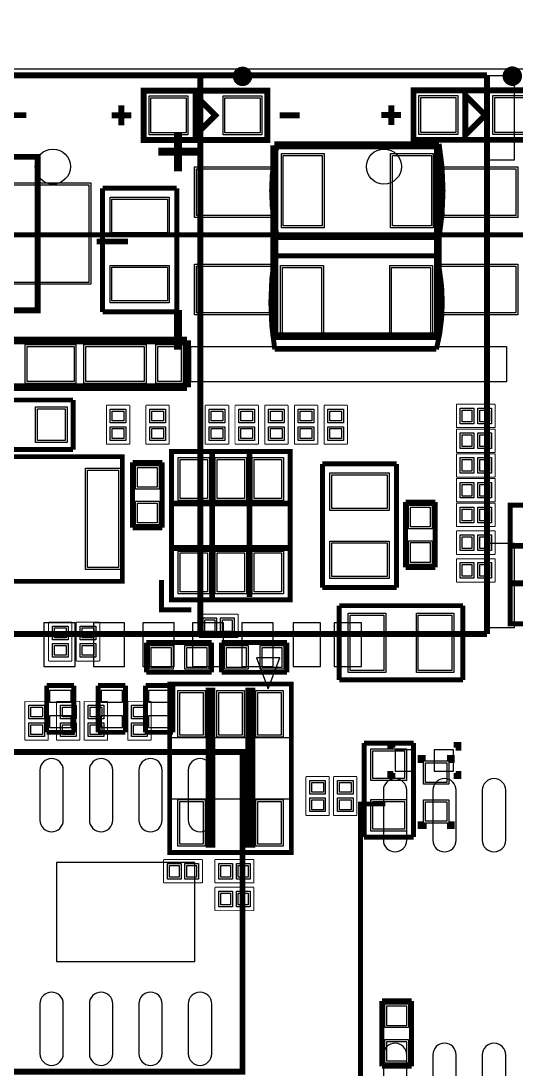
# Model space of a CAD drawing. Extents: x -0.1 to 73.4, y -0.1 to 43.3.
# Drawn here: x 34.85 to 47.57, y 16.36 to 43.26 of the extents above; entities that cross this region are included whole.
import ezdxf

# ---------------------------------------------------------------- set-up
doc = ezdxf.new("R2010")
doc.units = 0
for name, color, linetype in [('BG_DIMENSION', 85, 'CONTINUOUS'), ('BG_OUTLINE', 254, 'CONTINUOUS'), ('BG_SOLDERMASK_TOP', 4, 'CONTINUOUS'), ('PG_SILKSCREEN_BOTTOM', 251, 'CONTINUOUS'), ('PG_SILKSCREEN_TOP', 254, 'CONTINUOUS'), ('PIN_BOTTOM', 12, 'CONTINUOUS'), ('PIN_SOLDERMASK_TOP', 4, 'CONTINUOUS'), ('PIN_TOP', 96, 'CONTINUOUS')]:
    doc.layers.add(name, color=color, linetype=linetype)

msp = doc.modelspace()

# ---------------------------------------------------------------- linework, layer by layer
at = {"layer": 'BG_DIMENSION', "const_width": 0.003226}
msp.add_lwpolyline([(34.544, 41.5798), (34.544, 43.2562), (46.8122, 43.2562), (46.8122, 41.7322)], dxfattribs=at)
at = {"layer": 'BG_OUTLINE'}
msp.add_lwpolyline([(-0.037313, 42.021709), (-0.037313, -0.003607), (73.366198, -0.003607), (73.366198, 42.021709)], close=True, dxfattribs=at)
msp.add_lwpolyline([(-0.037313, 42.021709), (-0.037313, -0.003607), (73.366198, -0.003607), (73.366198, 42.021709)], close=True, dxfattribs=at)
msp.add_lwpolyline([(-0.037313, 42.021709), (-0.037313, -0.003607), (73.366198, -0.003607), (73.366198, 42.021709)], close=True, dxfattribs=at)
msp.add_lwpolyline([(-0.037313, 42.021709), (-0.037313, -0.003607), (73.366198, -0.003607), (73.366198, 42.021709)], close=True, dxfattribs=at)
msp.add_lwpolyline([(-0.037313, 42.021709), (-0.037313, -0.003607), (73.366198, -0.003607), (73.366198, 42.021709)], close=True, dxfattribs=at)
msp.add_lwpolyline([(-0.037313, 42.021709), (-0.037313, -0.003607), (73.366198, -0.003607), (73.366198, 42.021709)], close=True, dxfattribs=at)
msp.add_lwpolyline([(-0.037313, 42.021709), (-0.037313, -0.003607), (73.366198, -0.003607), (73.366198, 42.021709)], close=True, dxfattribs=at)
msp.add_lwpolyline([(-0.037313, 42.021709), (-0.037313, -0.003607), (73.366198, -0.003607), (73.366198, 42.021709)], close=True, dxfattribs=at)
msp.add_lwpolyline([(-0.037313, 42.021709), (-0.037313, -0.003607), (73.366198, -0.003607), (73.366198, 42.021709)], close=True, dxfattribs=at)
msp.add_lwpolyline([(-0.037313, 42.021709), (-0.037313, -0.003607), (73.366198, -0.003607), (73.366198, 42.021709)], close=True, dxfattribs=at)
msp.add_lwpolyline([(-0.037313, 42.021709), (-0.037313, -0.003607), (73.366198, -0.003607), (73.366198, 42.021709)], close=True, dxfattribs=at)
at = {"layer": 'BG_SOLDERMASK_TOP'}
msp.add_lwpolyline([(47.3202, 33.993912), (39.2176, 33.993912), (39.2176, 34.903004), (47.3202, 34.903004)], close=True, dxfattribs=at)
at = {"layer": 'PG_SILKSCREEN_BOTTOM'}
for points, const_width in [([(45.131507, 41.865296), (34.529497, 41.865296)], 0.1524), ([(39.459408, 41.865296), (39.459408, 27.527504)], 0.1524), ([(46.817509, 41.865296), (43.801513, 41.865296)], 0.1524), ([(46.817509, 27.527504), (46.817509, 41.865296)], 0.1524), ([(65.653209, 37.770994), (7.565212, 37.770994)], 0.127), ([(34.529497, 27.527504), (46.081696, 27.527504)], 0.1524), ([(44.301689, 27.527504), (46.817509, 27.527504)], 0.1524), ([(35.514813, 25.003303), (35.514813, 26.203097)], 0.127), ([(35.514813, 26.203097), (36.214812, 26.203097)], 0.127), ([(36.214812, 26.203097), (36.214812, 25.003303)], 0.127), ([(36.835613, 25.003303), (36.835613, 26.203097)], 0.127), ([(36.835613, 26.203097), (37.535612, 26.203097)], 0.127), ([(37.535612, 26.203097), (37.535612, 25.003303)], 0.127), ([(38.054813, 25.003303), (38.054813, 26.203097)], 0.127), ([(38.054813, 26.203097), (38.754812, 26.203097)], 0.127), ([(38.754812, 26.203097), (38.754812, 25.003303)], 0.127), ([(36.214812, 25.003303), (35.514813, 25.003303)], 0.127), ([(37.535612, 25.003303), (36.835613, 25.003303)], 0.127), ([(38.754812, 25.003303), (38.054813, 25.003303)], 0.127), ([(44.461989, 24.682399), (44.336995, 24.682399), (44.336995, 24.557406)], 0.150012), ([(46.087005, 24.532412), (46.087005, 24.682399), (45.962011, 24.682399)], 0.150012), ([(40.541194, 23.096195), (40.541194, 24.496192), (34.541206, 24.496192), (34.541206, 16.296208), (40.541194, 16.296208), (40.541194, 23.096195)], 0.150012), ([(44.461989, 23.882401), (44.336995, 23.882401), (44.336995, 24.00742)], 0.150012), ([(45.962011, 23.882401), (46.087005, 23.882401), (46.087005, 24.00742)], 0.150012), ([(44.205093, 23.163403), (43.570093, 23.163403), (43.570093, 15.797403), (43.951093, 15.797403)], 0.127)]:
    msp.add_lwpolyline(points, dxfattribs=dict(at, const_width=const_width))
at = {"layer": 'PG_SILKSCREEN_TOP'}
for points, const_width in [([(40.667711, 41.836035, -0.999991), (40.417725, 41.83601, -1.000009), (40.667711, 41.836035)], 0.249911), ([(47.594114, 41.841699, -0.999973), (47.344127, 41.841699, -1.000027), (47.594114, 41.841699)], 0.249911), ([(45.590409, 40.103095), (41.440405, 40.103095, 0.125859), (41.440405, 37.7031)], 0.127), ([(41.440405, 37.7031), (45.590409, 37.7031, 0.083912), (45.590409, 40.103095)], 0.127), ([(45.52061, 37.232107), (41.370606, 37.232107, 0.083912), (41.370606, 34.832112)], 0.127), ([(41.370606, 34.832112), (45.52061, 34.832112, 0.125859), (45.52061, 37.232107)], 0.127)]:
    msp.add_lwpolyline(points, format="xyb", dxfattribs=dict(at, const_width=const_width))
for points, const_width in [([(39.783207, 41.471012), (38.005207, 41.471012), (38.005207, 40.201012), (41.180207, 40.201012), (41.180207, 41.471012), (39.783207, 41.471012)], 0.1524), ([(39.338707, 40.328012), (39.846707, 40.836012), (39.338707, 41.344012), (39.338707, 40.328012)], 0.1524), ([(46.709609, 41.476701), (44.931609, 41.476701), (44.931609, 40.206701), (48.106609, 40.206701), (48.106609, 41.476701), (46.709609, 41.476701)], 0.1524), ([(46.265109, 40.333701), (46.773109, 40.841701), (46.265109, 41.349701), (46.265109, 40.333701)], 0.1524), ([(37.433707, 40.582012), (37.433707, 41.090012)], 0.1524), ([(44.360109, 40.587701), (44.360109, 41.095701)], 0.1524), ([(34.481287, 40.839593), (34.989287, 40.839593)], 0.1524), ([(37.687707, 40.836012), (37.179707, 40.836012)], 0.1524), ([(41.497707, 40.836012), (42.005707, 40.836012)], 0.1524), ([(44.614109, 40.841701), (44.106109, 40.841701)], 0.1524), ([(38.8874, 39.3954), (38.8874, 40.4114)], 0.199898), ([(41.359303, 40.067484), (45.559497, 40.067484)], 0.199898), ([(41.359303, 35.167291), (41.359303, 40.067484)], 0.199898), ([(45.559497, 40.067484), (45.559497, 35.167291)], 0.199898), ([(35.284994, 39.769999), (30.715001, 39.769999), (30.715001, 35.830002), (35.284994, 35.830002), (35.284994, 39.769999)], 0.150089), ([(38.3794, 39.9034), (39.3954, 39.9034)], 0.199898), ([(36.949888, 38.966597), (36.949888, 35.791597)], 0.127), ([(38.854888, 38.966597), (36.949888, 38.966597)], 0.127), ([(38.854888, 35.791597), (38.854888, 38.966597)], 0.127), ([(36.800104, 37.600103), (37.599899, 37.600103)], 0.150089), ([(36.949888, 35.791597), (38.854888, 35.791597)], 0.127), ([(38.8874, 34.8234), (38.8874, 35.8394)], 0.199898), ([(45.559497, 35.167291), (41.359303, 35.167291)], 0.199898), ([(32.116293, 35.057994), (39.116508, 35.057994)], 0.199898), ([(39.116508, 35.057994), (39.116508, 33.8582)], 0.199898), ([(39.116508, 33.8582), (32.116293, 33.8582)], 0.199898), ([(33.778901, 33.530489), (36.191901, 33.530489)], 0.127), ([(36.191901, 33.530489), (36.191901, 32.260489)], 0.127), ([(37.047602, 32.39549), (37.047602, 33.395488)], 0.0254), ([(37.047602, 33.395488), (37.647601, 33.395488)], 0.0254), ([(37.647601, 33.395488), (37.647601, 32.39549)], 0.0254), ([(38.063602, 32.39549), (38.063602, 33.395488)], 0.0254), ([(38.063602, 33.395488), (38.663601, 33.395488)], 0.0254), ([(38.663601, 33.395488), (38.663601, 32.39549)], 0.0254), ([(39.587602, 32.39549), (39.587602, 33.395488)], 0.0254), ([(39.587602, 33.395488), (40.187601, 33.395488)], 0.0254), ([(40.187601, 33.395488), (40.187601, 32.39549)], 0.0254), ([(40.349602, 32.39549), (40.349602, 33.395488)], 0.0254), ([(40.349602, 33.395488), (40.949601, 33.395488)], 0.0254), ([(40.949601, 33.395488), (40.949601, 32.39549)], 0.0254), ([(41.111602, 32.39549), (41.111602, 33.395488)], 0.0254), ([(41.111602, 33.395488), (41.711601, 33.395488)], 0.0254), ([(41.711601, 33.395488), (41.711601, 32.39549)], 0.0254), ([(41.873602, 32.39549), (41.873602, 33.395488)], 0.0254), ([(41.873602, 33.395488), (42.473601, 33.395488)], 0.0254), ([(42.473601, 33.395488), (42.473601, 32.39549)], 0.0254), ([(42.635602, 32.39549), (42.635602, 33.395488)], 0.0254), ([(42.635602, 33.395488), (43.235601, 33.395488)], 0.0254), ([(43.235601, 33.395488), (43.235601, 32.39549)], 0.0254), ([(46.032801, 32.821601), (46.032801, 33.421599)], 0.0254), ([(46.032801, 33.421599), (47.032799, 33.421599)], 0.0254), ([(47.032799, 33.421599), (47.032799, 32.821601)], 0.0254), ([(47.032799, 32.821601), (46.032801, 32.821601)], 0.0254), ([(46.032801, 32.186601), (46.032801, 32.786599)], 0.0254), ([(46.032801, 32.786599), (47.032799, 32.786599)], 0.0254), ([(47.032799, 32.786599), (47.032799, 32.186601)], 0.0254), ([(36.191901, 32.260489), (33.778901, 32.260489)], 0.127), ([(37.647601, 32.39549), (37.047602, 32.39549)], 0.0254), ([(38.663601, 32.39549), (38.063602, 32.39549)], 0.0254), ([(40.187601, 32.39549), (39.587602, 32.39549)], 0.0254), ([(40.949601, 32.39549), (40.349602, 32.39549)], 0.0254), ([(41.711601, 32.39549), (41.111602, 32.39549)], 0.0254), ([(42.473601, 32.39549), (41.873602, 32.39549)], 0.0254), ([(43.235601, 32.39549), (42.635602, 32.39549)], 0.0254), ([(37.459996, 28.880003), (33.660004, 28.880003), (33.660004, 32.080022), (37.459996, 32.080022), (37.459996, 28.880003)], 0.11999), ([(38.719201, 31.193689), (38.719201, 28.399689), (41.767201, 28.399689), (41.767201, 32.209689), (38.719201, 32.209689), (38.719201, 31.193689)], 0.127), ([(39.763192, 28.444698), (39.763192, 32.194703)], 0.150012), ([(40.72321, 28.474695), (40.72321, 32.194703)], 0.150012), ([(47.032799, 32.186601), (46.032801, 32.186601)], 0.0254), ([(46.032801, 32.151599), (47.032799, 32.151599)], 0.0254), ([(46.032801, 31.551601), (46.032801, 32.151599)], 0.0254), ([(47.032799, 32.151599), (47.032799, 31.551601)], 0.0254), ([(38.481, 31.9278), (37.719, 31.9278)], 0.127), ([(37.719, 31.9278), (37.719, 30.2514)], 0.127), ([(38.481, 30.2514), (38.481, 31.9278)], 0.127), ([(44.497701, 31.892189), (42.592701, 31.892189)], 0.127), ([(42.592701, 31.892189), (42.592701, 28.717189)], 0.127), ([(44.497701, 28.717189), (44.497701, 31.892189)], 0.127), ([(47.032799, 31.551601), (46.032801, 31.551601)], 0.0254), ([(46.032801, 30.916601), (46.032801, 31.516599)], 0.0254), ([(46.032801, 31.516599), (47.032799, 31.516599)], 0.0254), ([(47.032799, 31.516599), (47.032799, 30.916601)], 0.0254), ([(38.743204, 30.874691), (41.713201, 30.874691)], 0.150012), ([(45.4914, 30.9118), (44.7294, 30.9118)], 0.127), ([(44.7294, 30.9118), (44.7294, 29.2354)], 0.127), ([(45.4914, 29.2354), (45.4914, 30.9118)], 0.127), ([(47.032799, 30.916601), (46.032801, 30.916601)], 0.0254), ([(46.032801, 30.881599), (47.032799, 30.881599)], 0.0254), ([(46.032801, 30.281601), (46.032801, 30.881599)], 0.0254), ([(47.032799, 30.881599), (47.032799, 30.281601)], 0.0254), ([(48.431704, 27.784501), (51.225704, 27.784501), (51.225704, 30.832501), (47.415704, 30.832501), (47.415704, 27.784501), (48.431704, 27.784501)], 0.127), ([(37.719, 30.2514), (38.481, 30.2514)], 0.127), ([(47.032799, 30.281601), (46.032801, 30.281601)], 0.0254), ([(46.032801, 29.570401), (46.032801, 30.170399)], 0.0254), ([(46.032801, 30.170399), (47.032799, 30.170399)], 0.0254), ([(47.032799, 30.170399), (47.032799, 29.570401)], 0.0254), ([(51.150723, 29.78851), (47.430715, 29.78851)], 0.150012), ([(38.773202, 29.734688), (41.713201, 29.734688)], 0.150012), ([(47.032799, 29.570401), (46.032801, 29.570401)], 0.0254), ([(46.032801, 28.859201), (46.032801, 29.459199)], 0.0254), ([(46.032801, 29.459199), (47.032799, 29.459199)], 0.0254), ([(47.032799, 29.459199), (47.032799, 28.859201)], 0.0254), ([(44.7294, 29.2354), (45.4914, 29.2354)], 0.127), ([(38.465201, 28.907689), (38.465201, 28.145689), (39.227201, 28.145689)], 0.127), ([(42.592701, 28.717189), (44.497701, 28.717189)], 0.127), ([(47.032799, 28.859201), (46.032801, 28.859201)], 0.0254), ([(51.180721, 28.828517), (47.430715, 28.828517)], 0.150012), ([(46.200593, 28.253207), (43.025593, 28.253207)], 0.127), ([(43.025593, 28.253207), (43.025593, 26.348207)], 0.127), ([(46.200593, 26.348207), (46.200593, 28.253207)], 0.127), ([(39.428801, 27.436801), (39.428801, 28.036799)], 0.0254), ([(39.428801, 28.036799), (40.428799, 28.036799)], 0.0254), ([(40.428799, 28.036799), (40.428799, 27.436801)], 0.0254), ([(35.564801, 26.830401), (35.564801, 27.830399)], 0.0254), ([(35.564801, 27.830399), (36.164799, 27.830399)], 0.0254), ([(36.164799, 27.830399), (36.164799, 26.830401)], 0.0254), ([(36.276001, 26.830401), (36.276001, 27.830399)], 0.0254), ([(36.276001, 27.830399), (36.875999, 27.830399)], 0.0254), ([(36.875999, 27.830399), (36.875999, 26.830401)], 0.0254), ([(40.428799, 27.436801), (39.428801, 27.436801)], 0.0254), ([(38.0746, 27.305), (38.0746, 26.543)], 0.127), ([(39.751, 27.305), (38.0746, 27.305)], 0.127), ([(39.751, 26.543), (39.751, 27.305)], 0.127), ([(40.005, 27.305), (40.005, 26.543)], 0.127), ([(41.6814, 27.305), (40.005, 27.305)], 0.127), ([(41.6814, 26.543), (41.6814, 27.305)], 0.127), ([(36.164799, 26.830401), (35.564801, 26.830401)], 0.0254), ([(36.875999, 26.830401), (36.276001, 26.830401)], 0.0254), ([(38.0746, 26.543), (39.751, 26.543)], 0.127), ([(40.005, 26.543), (41.6814, 26.543)], 0.127), ([(43.025593, 26.348207), (46.200593, 26.348207)], 0.127), ([(41.793592, 24.709196), (41.793592, 26.239191), (38.673608, 26.239191), (38.673608, 21.919209), (41.793592, 21.919209), (41.793592, 24.709196)], 0.11999), ([(39.723593, 26.149198), (39.723593, 22.039199)], 0.250012), ([(40.743607, 26.149198), (40.743607, 22.039199)], 0.250012), ([(34.955201, 24.798401), (34.955201, 25.798424)], 0.0254), ([(34.955201, 25.798424), (35.555199, 25.798424)], 0.0254), ([(35.555199, 25.798424), (35.555199, 24.798401)], 0.0254), ([(35.768001, 24.798376), (35.768001, 25.798399)], 0.0254), ([(35.768001, 25.798399), (36.367999, 25.798399)], 0.0254), ([(36.367999, 25.798399), (36.367999, 24.798376)], 0.0254), ([(36.479201, 24.798401), (36.479201, 25.798399)], 0.0254), ([(36.479201, 25.798399), (37.079199, 25.798399)], 0.0254), ([(37.079199, 25.798399), (37.079199, 24.798401)], 0.0254), ([(37.596801, 24.798401), (37.596801, 25.798424)], 0.0254), ([(37.596801, 25.798424), (38.196799, 25.798424)], 0.0254), ([(38.196799, 25.798424), (38.196799, 24.798401)], 0.0254), ([(35.555199, 24.798401), (34.955201, 24.798401)], 0.0254), ([(36.367999, 24.798376), (35.768001, 24.798376)], 0.0254), ([(37.079199, 24.798401), (36.479201, 24.798401)], 0.0254), ([(38.196799, 24.798401), (37.596801, 24.798401)], 0.0254), ([(43.6626, 22.3139), (43.6626, 24.7269)], 0.127), ([(43.6626, 24.7269), (44.9326, 24.7269)], 0.127), ([(44.9326, 24.7269), (44.9326, 22.3139)], 0.127), ([(45.116801, 24.219586), (45.116801, 24.344579), (45.241794, 24.344579)], 0.150012), ([(45.916799, 24.219586), (45.916799, 24.344579), (45.79178, 24.344579)], 0.150012), ([(42.168801, 22.868001), (42.168801, 23.867999)], 0.0254), ([(42.168801, 23.867999), (42.768799, 23.867999)], 0.0254), ([(42.768799, 23.867999), (42.768799, 22.868001)], 0.0254), ([(42.880001, 22.868001), (42.880001, 23.867999)], 0.0254), ([(42.880001, 23.867999), (43.479999, 23.867999)], 0.0254), ([(43.479999, 23.867999), (43.479999, 22.868001)], 0.0254), ([(42.768799, 22.868001), (42.168801, 22.868001)], 0.0254), ([(43.479999, 22.868001), (42.880001, 22.868001)], 0.0254), ([(45.266788, 22.594595), (45.116801, 22.594595), (45.116801, 22.719589)], 0.150012), ([(45.916799, 22.719589), (45.916799, 22.594595), (45.79178, 22.594595)], 0.150012), ([(44.9326, 22.3139), (43.6626, 22.3139)], 0.127), ([(38.514401, 21.737599), (39.514399, 21.737599)], 0.0254), ([(38.514401, 21.137601), (38.514401, 21.737599)], 0.0254), ([(39.514399, 21.737599), (39.514399, 21.137601)], 0.0254), ([(39.835201, 21.137601), (39.835201, 21.737599)], 0.0254), ([(39.835201, 21.737599), (40.835199, 21.737599)], 0.0254), ([(40.835199, 21.737599), (40.835199, 21.137601)], 0.0254), ([(39.514399, 21.137601), (38.514401, 21.137601)], 0.0254), ([(40.835199, 21.137601), (39.835201, 21.137601)], 0.0254), ([(39.835201, 20.426401), (39.835201, 21.026399)], 0.0254), ([(39.835201, 21.026399), (40.835199, 21.026399)], 0.0254), ([(40.835199, 21.026399), (40.835199, 20.426401)], 0.0254), ([(40.835199, 20.426401), (39.835201, 20.426401)], 0.0254), ([(44.8818, 18.1102), (44.1198, 18.1102)], 0.127), ([(44.1198, 18.1102), (44.1198, 16.4338)], 0.127), ([(44.8818, 16.4338), (44.8818, 18.1102)], 0.127), ([(44.1198, 16.4338), (44.8818, 16.4338)], 0.127)]:
    msp.add_lwpolyline(points, dxfattribs=dict(at, const_width=const_width))
for points in [[(38.743204, 30.904688), (38.743204, 29.70469), (41.743198, 29.70469), (41.743198, 30.904688)], [(41.504387, 26.91511), (40.904389, 26.91511), (41.204388, 26.11501)], [(41.763594, 24.859209), (38.703606, 24.859209), (38.703606, 23.299191), (41.763594, 23.299191)]]:
    msp.add_lwpolyline(points, close=True, dxfattribs=at)
at = {"layer": 'PIN_BOTTOM'}
for points in [[(47.5234, 39.692097), (47.5234, 41.852088), (46.823401, 41.852088), (46.823401, 39.692097)], [(47.5234, 27.692096), (47.5234, 29.852087), (46.823401, 29.852087), (46.823401, 27.692096)], [(35.445497, 27.811705), (35.445497, 26.691717), (36.245495, 26.691717), (36.245495, 27.811705)], [(36.715497, 27.811705), (36.715497, 26.691717), (37.515495, 26.691717), (37.515495, 27.811705)], [(37.985497, 27.811705), (37.985497, 26.691717), (38.785495, 26.691717), (38.785495, 27.811705)], [(39.255497, 27.811705), (39.255497, 26.691717), (40.055495, 26.691717), (40.055495, 27.811705)], [(40.525497, 27.811705), (40.525497, 26.691717), (41.325495, 26.691717), (41.325495, 27.811705)], [(41.845497, 27.811705), (41.845497, 26.691717), (42.545495, 26.691717), (42.545495, 27.811705)], [(42.895507, 27.811705), (42.895507, 26.691717), (43.595506, 26.691717), (43.595506, 27.811705)], [(35.589845, 25.778295), (36.139755, 25.778295), (36.139755, 26.078294), (35.589845, 26.078294)], [(36.910645, 25.778295), (37.460555, 25.778295), (37.460555, 26.078294), (36.910645, 26.078294)], [(38.129845, 25.778295), (38.679755, 25.778295), (38.679755, 26.078294), (38.129845, 26.078294)], [(35.589845, 25.128106), (36.139755, 25.128106), (36.139755, 25.428105), (35.589845, 25.428105)], [(36.910645, 25.128106), (37.460555, 25.128106), (37.460555, 25.428105), (36.910645, 25.428105)], [(38.129845, 25.128106), (38.679755, 25.128106), (38.679755, 25.428105), (38.129845, 25.428105)], [(44.962001, 24.557406), (44.462001, 24.557406), (44.462001, 24.007394), (44.962001, 24.007394)], [(45.961998, 24.557406), (45.461999, 24.557406), (45.461999, 24.007394), (45.961998, 24.007394)], [(35.766248, 19.1262), (39.316152, 19.1262), (39.316152, 21.6662), (35.766248, 21.6662)]]:
    msp.add_lwpolyline(points, close=True, dxfattribs=at)
for points in [[(35.341357, 24.030711), (35.341357, 22.750501, 1), (35.941254, 22.750501), (35.941254, 24.030711, 1)], [(36.611357, 24.030711), (36.611357, 22.750501, 1), (37.211254, 22.750501), (37.211254, 24.030711, 1)], [(37.881357, 24.030711), (37.881357, 22.750501, 1), (38.481254, 22.750501), (38.481254, 24.030711, 1)], [(39.151357, 24.030711), (39.151357, 22.750501, 1), (39.751254, 22.750501), (39.751254, 24.030711, 1)], [(44.159145, 23.515498), (44.159145, 22.235287, 1), (44.759042, 22.235287), (44.759042, 23.515498, 1)], [(45.429145, 23.515498), (45.429145, 22.235287, 1), (46.029042, 22.235287), (46.029042, 23.515498, 1)], [(46.699145, 23.515498), (46.699145, 22.235287, 1), (47.299042, 22.235287), (47.299042, 23.515498, 1)], [(35.341357, 18.036311), (35.341357, 16.756101, 1), (35.941254, 16.756101), (35.941254, 18.036311, 1)], [(36.611357, 18.036311), (36.611357, 16.756101, 1), (37.211254, 16.756101), (37.211254, 18.036311, 1)], [(37.881357, 18.036311), (37.881357, 16.756101, 1), (38.481254, 16.756101), (38.481254, 18.036311, 1)], [(39.151357, 18.036311), (39.151357, 16.756101, 1), (39.751254, 16.756101), (39.751254, 18.036311, 1)], [(44.159145, 16.725519), (44.159145, 15.445308, 1), (44.759042, 15.445308), (44.759042, 16.725519, 1)], [(45.429145, 16.725519), (45.429145, 15.445308, 1), (46.029042, 15.445308), (46.029042, 16.725519, 1)], [(46.699145, 16.725519), (46.699145, 15.445308, 1), (47.299042, 15.445308), (47.299042, 16.725519, 1)]]:
    msp.add_lwpolyline(points, format="xyb", close=True, dxfattribs=at)
for centre in [(35.673513, 39.522095), (44.173394, 39.522095)]:
    msp.add_circle(centre, 0.449948, dxfattribs=at)
at = {"layer": 'PIN_SOLDERMASK_TOP'}
for points in [[(39.142695, 41.336011), (39.142695, 40.336013), (38.142697, 40.336013), (38.142697, 41.336011)], [(41.042717, 41.336011), (41.042717, 40.336013), (40.042719, 40.336013), (40.042719, 41.336011)], [(46.069098, 41.3417), (46.069098, 40.341702), (45.0691, 40.341702), (45.0691, 41.3417)], [(47.969119, 41.3417), (47.969119, 40.341702), (46.969121, 40.341702), (46.969121, 41.3417)], [(42.64039, 39.853095), (42.64039, 37.953099), (41.540392, 37.953099), (41.540392, 39.853095)], [(45.440384, 39.853095), (45.440384, 37.953099), (44.340386, 37.953099), (44.340386, 39.853095)], [(41.409353, 38.21731), (39.309256, 38.21731), (39.309256, 39.517307), (41.409353, 39.517307)], [(47.609544, 38.21731), (45.509447, 38.21731), (45.509447, 39.517307), (47.609544, 39.517307)], [(36.649952, 39.099947), (36.649952, 36.500054), (34.549855, 36.500054), (34.549855, 39.099947)], [(37.141188, 38.735902), (38.663588, 38.735902), (38.663588, 37.772302), (37.141188, 37.772302)], [(37.141188, 36.985892), (38.663588, 36.985892), (38.663588, 36.022293), (37.141188, 36.022293)], [(41.409353, 35.717493), (39.309256, 35.717493), (39.309256, 37.01749), (41.409353, 37.01749)], [(41.520593, 35.082099), (41.520593, 36.982095), (42.62059, 36.982095), (42.62059, 35.082099)], [(44.320587, 35.082099), (44.320587, 36.982095), (45.420585, 36.982095), (45.420585, 35.082099)], [(47.609544, 35.717493), (45.509447, 35.717493), (45.509447, 37.01749), (47.609544, 37.01749)], [(34.966389, 34.958096), (36.266387, 34.958096), (36.266387, 33.958098), (34.966389, 33.958098)], [(38.066345, 33.958098), (36.46645, 33.958098), (36.46645, 34.958096), (38.066345, 34.958096)], [(39.016394, 34.958096), (39.016394, 33.958098), (38.316395, 33.958098), (38.316395, 34.958096)], [(35.2298, 32.439077), (35.2298, 33.351876), (36.041, 33.351876), (36.041, 32.439077)], [(37.147602, 33.295488), (37.547601, 33.295488), (37.547601, 32.945476), (37.147602, 32.945476)], [(38.163602, 33.295488), (38.563601, 33.295488), (38.563601, 32.945476), (38.163602, 32.945476)], [(40.087601, 32.945476), (39.687602, 32.945476), (39.687602, 33.295488), (40.087601, 33.295488)], [(40.449602, 33.295488), (40.849601, 33.295488), (40.849601, 32.945476), (40.449602, 32.945476)], [(41.211602, 33.295488), (41.611601, 33.295488), (41.611601, 32.945476), (41.211602, 32.945476)], [(42.373601, 32.945476), (41.973602, 32.945476), (41.973602, 33.295488), (42.373601, 33.295488)], [(43.135601, 32.945476), (42.735602, 32.945476), (42.735602, 33.295488), (43.135601, 33.295488)], [(46.482813, 33.3216), (46.482813, 32.9216), (46.132801, 32.9216), (46.132801, 33.3216)], [(46.932799, 33.3216), (46.932799, 32.9216), (46.582787, 32.9216), (46.582787, 33.3216)], [(37.147602, 32.845502), (37.547601, 32.845502), (37.547601, 32.49549), (37.147602, 32.49549)], [(38.163602, 32.845502), (38.563601, 32.845502), (38.563601, 32.49549), (38.163602, 32.49549)], [(40.087601, 32.49549), (39.687602, 32.49549), (39.687602, 32.845502), (40.087601, 32.845502)], [(40.449602, 32.845502), (40.849601, 32.845502), (40.849601, 32.49549), (40.449602, 32.49549)], [(41.211602, 32.845502), (41.611601, 32.845502), (41.611601, 32.49549), (41.211602, 32.49549)], [(42.373601, 32.49549), (41.973602, 32.49549), (41.973602, 32.845502), (42.373601, 32.845502)], [(43.135601, 32.49549), (42.735602, 32.49549), (42.735602, 32.845502), (43.135601, 32.845502)], [(46.482813, 32.6866), (46.482813, 32.2866), (46.132801, 32.2866), (46.132801, 32.6866)], [(46.932799, 32.6866), (46.932799, 32.2866), (46.582787, 32.2866), (46.582787, 32.6866)], [(38.893191, 30.954574), (38.893191, 32.054571), (39.69319, 32.054571), (39.69319, 30.954574)], [(39.843202, 30.954574), (39.843202, 32.054571), (40.6432, 32.054571), (40.6432, 30.954574)], [(40.793213, 30.954574), (40.793213, 32.054571), (41.593211, 32.054571), (41.593211, 30.954574)], [(46.132801, 31.6516), (46.132801, 32.0516), (46.482813, 32.0516), (46.482813, 31.6516)], [(46.582787, 31.6516), (46.582787, 32.0516), (46.932799, 32.0516), (46.932799, 31.6516)], [(37.409996, 31.779997), (37.409996, 29.180003), (36.509998, 29.180003), (36.509998, 31.779997)], [(37.796, 31.8508), (38.404, 31.8508), (38.404, 31.2428), (37.796, 31.2428)], [(44.306401, 30.697894), (42.784001, 30.697894), (42.784001, 31.661494), (44.306401, 31.661494)], [(46.482813, 31.4166), (46.482813, 31.0166), (46.132801, 31.0166), (46.132801, 31.4166)], [(46.932799, 31.4166), (46.932799, 31.0166), (46.582787, 31.0166), (46.582787, 31.4166)], [(37.796, 30.9364), (38.404, 30.9364), (38.404, 30.3284), (37.796, 30.3284)], [(45.4144, 30.2268), (44.8064, 30.2268), (44.8064, 30.8348), (45.4144, 30.8348)], [(46.132801, 30.3816), (46.132801, 30.7816), (46.482813, 30.7816), (46.482813, 30.3816)], [(46.582787, 30.3816), (46.582787, 30.7816), (46.932799, 30.7816), (46.932799, 30.3816)], [(44.306401, 28.947885), (42.784001, 28.947885), (42.784001, 29.911485), (44.306401, 29.911485)], [(45.4144, 29.3124), (44.8064, 29.3124), (44.8064, 29.9204), (45.4144, 29.9204)], [(46.482813, 30.0704), (46.482813, 29.6704), (46.132801, 29.6704), (46.132801, 30.0704)], [(46.932799, 30.0704), (46.932799, 29.6704), (46.582787, 29.6704), (46.582787, 30.0704)], [(38.893191, 28.554782), (38.893191, 29.654779), (39.69319, 29.654779), (39.69319, 28.554782)], [(39.843202, 28.554782), (39.843202, 29.654779), (40.6432, 29.654779), (40.6432, 28.554782)], [(40.793213, 28.554782), (40.793213, 29.654779), (41.593211, 29.654779), (41.593211, 28.554782)], [(46.482813, 29.3592), (46.482813, 28.9592), (46.132801, 28.9592), (46.132801, 29.3592)], [(46.932799, 29.3592), (46.932799, 28.9592), (46.582787, 28.9592), (46.582787, 29.3592)], [(43.256276, 26.539495), (43.256276, 28.061895), (44.219876, 28.061895), (44.219876, 26.539495)], [(45.006285, 26.539495), (45.006285, 28.061895), (45.969885, 28.061895), (45.969885, 26.539495)], [(36.0648, 27.380387), (35.6648, 27.380387), (35.6648, 27.730399), (36.0648, 27.730399)], [(36.776, 27.380387), (36.376, 27.380387), (36.376, 27.730399), (36.776, 27.730399)], [(39.878813, 27.9368), (39.878813, 27.5368), (39.528801, 27.5368), (39.528801, 27.9368)], [(40.328799, 27.9368), (40.328799, 27.5368), (39.978787, 27.5368), (39.978787, 27.9368)], [(36.0648, 26.930401), (35.6648, 26.930401), (35.6648, 27.280413), (36.0648, 27.280413)], [(36.776, 26.930401), (36.376, 26.930401), (36.376, 27.280413), (36.776, 27.280413)], [(38.7596, 27.228), (38.7596, 26.62), (38.1516, 26.62), (38.1516, 27.228)], [(39.674, 27.228), (39.674, 26.62), (39.066, 26.62), (39.066, 27.228)], [(40.69, 27.228), (40.69, 26.62), (40.082, 26.62), (40.082, 27.228)], [(41.6044, 27.228), (41.6044, 26.62), (40.9964, 26.62), (40.9964, 27.228)], [(38.883603, 26.079145), (39.583601, 26.079145), (39.583601, 24.879249), (38.883603, 24.879249)], [(39.883601, 26.079145), (40.583599, 26.079145), (40.583599, 24.879249), (39.883601, 24.879249)], [(40.883599, 26.079145), (41.583597, 26.079145), (41.583597, 24.879249), (40.883599, 24.879249)], [(35.0552, 25.698399), (35.4552, 25.698399), (35.4552, 25.348387), (35.0552, 25.348387)], [(35.868, 25.698399), (36.268, 25.698399), (36.268, 25.348387), (35.868, 25.348387)], [(36.9792, 25.348387), (36.5792, 25.348387), (36.5792, 25.698399), (36.9792, 25.698399)], [(37.6968, 25.698399), (38.0968, 25.698399), (38.0968, 25.348387), (37.6968, 25.348387)], [(35.0552, 25.248413), (35.4552, 25.248413), (35.4552, 24.898401), (35.0552, 24.898401)], [(35.868, 25.248413), (36.268, 25.248413), (36.268, 24.898401), (35.868, 24.898401)], [(36.9792, 24.898401), (36.5792, 24.898401), (36.5792, 25.248413), (36.9792, 25.248413)], [(37.6968, 25.248413), (38.0968, 25.248413), (38.0968, 24.898401), (37.6968, 24.898401)], [(44.754, 23.764811), (43.8412, 23.764811), (43.8412, 24.576011), (44.754, 24.576011)], [(45.191782, 23.6696), (45.191782, 24.269598), (45.841793, 24.269598), (45.841793, 23.6696)], [(42.6688, 23.417987), (42.2688, 23.417987), (42.2688, 23.767999), (42.6688, 23.767999)], [(43.38, 23.417987), (42.98, 23.417987), (42.98, 23.767999), (43.38, 23.767999)], [(38.883603, 23.279151), (39.583601, 23.279151), (39.583601, 22.079255), (38.883603, 22.079255)], [(40.883599, 23.279151), (41.583597, 23.279151), (41.583597, 22.079255), (40.883599, 22.079255)], [(42.6688, 22.968001), (42.2688, 22.968001), (42.2688, 23.318013), (42.6688, 23.318013)], [(43.38, 22.968001), (42.98, 22.968001), (42.98, 23.318013), (43.38, 23.318013)], [(44.754, 22.464789), (43.8412, 22.464789), (43.8412, 23.275989), (44.754, 23.275989)], [(45.191782, 22.669602), (45.191782, 23.2696), (45.841793, 23.2696), (45.841793, 22.669602)], [(38.614401, 21.2376), (38.614401, 21.6376), (38.964413, 21.6376), (38.964413, 21.2376)], [(39.064387, 21.2376), (39.064387, 21.6376), (39.414399, 21.6376), (39.414399, 21.2376)], [(40.285213, 21.6376), (40.285213, 21.2376), (39.935201, 21.2376), (39.935201, 21.6376)], [(40.735199, 21.6376), (40.735199, 21.2376), (40.385187, 21.2376), (40.385187, 21.6376)], [(40.285213, 20.9264), (40.285213, 20.5264), (39.935201, 20.5264), (39.935201, 20.9264)], [(40.735199, 20.9264), (40.735199, 20.5264), (40.385187, 20.5264), (40.385187, 20.9264)], [(44.8048, 17.4252), (44.1968, 17.4252), (44.1968, 18.0332), (44.8048, 18.0332)], [(44.8048, 16.5108), (44.1968, 16.5108), (44.1968, 17.1188), (44.8048, 17.1188)]]:
    msp.add_lwpolyline(points, close=True, dxfattribs=at)
for centre in [(35.673513, 39.522095), (44.173394, 39.522095)]:
    msp.add_circle(centre, 0.449948, dxfattribs=at)
at = {"layer": 'PIN_TOP'}
for points in [[(39.092645, 41.28596), (39.092645, 40.386063), (38.192748, 40.386063), (38.192748, 41.28596)], [(40.992666, 41.28596), (40.992666, 40.386063), (40.09277, 40.386063), (40.09277, 41.28596)], [(46.019047, 41.29165), (46.019047, 40.391753), (45.11915, 40.391753), (45.11915, 41.29165)], [(47.919069, 41.29165), (47.919069, 40.391753), (47.019172, 40.391753), (47.019172, 41.29165)], [(42.59039, 39.803095), (42.59039, 38.003099), (41.590392, 38.003099), (41.590392, 39.803095)], [(45.390384, 39.803095), (45.390384, 38.003099), (44.390386, 38.003099), (44.390386, 39.803095)], [(41.359303, 38.267361), (39.359307, 38.267361), (39.359307, 39.467257), (41.359303, 39.467257)], [(47.559493, 38.267361), (45.559497, 38.267361), (45.559497, 39.467257), (47.559493, 39.467257)], [(36.599901, 39.050049), (36.599901, 36.549952), (34.599905, 36.549952), (34.599905, 39.050049)], [(37.191188, 38.685902), (38.613588, 38.685902), (38.613588, 37.822302), (37.191188, 37.822302)], [(37.191188, 36.935893), (38.613588, 36.935893), (38.613588, 36.072293), (37.191188, 36.072293)], [(41.359303, 35.767543), (39.359307, 35.767543), (39.359307, 36.967439), (41.359303, 36.967439)], [(41.570605, 35.132112), (41.570605, 36.932108), (42.570603, 36.932108), (42.570603, 35.132112)], [(44.3706, 35.132112), (44.3706, 36.932108), (45.370598, 36.932108), (45.370598, 35.132112)], [(47.559493, 35.767543), (45.559497, 35.767543), (45.559497, 36.967439), (47.559493, 36.967439)], [(35.01644, 34.908046), (36.216336, 34.908046), (36.216336, 34.008149), (35.01644, 34.008149)], [(38.016447, 34.008149), (36.516348, 34.008149), (36.516348, 34.908046), (38.016447, 34.908046)], [(38.966343, 34.908046), (38.966343, 34.008149), (38.366446, 34.008149), (38.366446, 34.908046)], [(35.279813, 32.489089), (35.279813, 33.301889), (35.991013, 33.301889), (35.991013, 32.489089)], [(37.197601, 33.245489), (37.497601, 33.245489), (37.497601, 32.995476), (37.197601, 32.995476)], [(38.213602, 33.245489), (38.513601, 33.245489), (38.513601, 32.995476), (38.213602, 32.995476)], [(40.037601, 32.995476), (39.737602, 32.995476), (39.737602, 33.245489), (40.037601, 33.245489)], [(40.499601, 33.245489), (40.799601, 33.245489), (40.799601, 32.995476), (40.499601, 32.995476)], [(41.261601, 33.245489), (41.561601, 33.245489), (41.561601, 32.995476), (41.261601, 32.995476)], [(42.323601, 32.995476), (42.023601, 32.995476), (42.023601, 33.245489), (42.323601, 33.245489)], [(43.085601, 32.995476), (42.785601, 32.995476), (42.785601, 33.245489), (43.085601, 33.245489)], [(46.432813, 33.2716), (46.432813, 32.9716), (46.182801, 32.9716), (46.182801, 33.2716)], [(46.882799, 33.2716), (46.882799, 32.9716), (46.632787, 32.9716), (46.632787, 33.2716)], [(37.197601, 32.795502), (37.497601, 32.795502), (37.497601, 32.54549), (37.197601, 32.54549)], [(38.213602, 32.795502), (38.513601, 32.795502), (38.513601, 32.54549), (38.213602, 32.54549)], [(40.037601, 32.54549), (39.737602, 32.54549), (39.737602, 32.795502), (40.037601, 32.795502)], [(40.499601, 32.795502), (40.799601, 32.795502), (40.799601, 32.54549), (40.499601, 32.54549)], [(41.261601, 32.795502), (41.561601, 32.795502), (41.561601, 32.54549), (41.261601, 32.54549)], [(42.323601, 32.54549), (42.023601, 32.54549), (42.023601, 32.795502), (42.323601, 32.795502)], [(43.085601, 32.54549), (42.785601, 32.54549), (42.785601, 32.795502), (43.085601, 32.795502)], [(46.432813, 32.6366), (46.432813, 32.3366), (46.182801, 32.3366), (46.182801, 32.6366)], [(46.882799, 32.6366), (46.882799, 32.3366), (46.632787, 32.3366), (46.632787, 32.6366)], [(37.846, 31.8008), (38.354, 31.8008), (38.354, 31.2928), (37.846, 31.2928)], [(38.943178, 31.004586), (38.943178, 32.004584), (39.643177, 32.004584), (39.643177, 31.004586)], [(39.893189, 31.004586), (39.893189, 32.004584), (40.593188, 32.004584), (40.593188, 31.004586)], [(40.8432, 31.004586), (40.8432, 32.004584), (41.543199, 32.004584), (41.543199, 31.004586)], [(46.182788, 31.701588), (46.182788, 32.001587), (46.4328, 32.001587), (46.4328, 31.701588)], [(46.632774, 31.701588), (46.632774, 32.001587), (46.882787, 32.001587), (46.882787, 31.701588)], [(37.359996, 31.729997), (37.359996, 29.230002), (36.559998, 29.230002), (36.559998, 31.729997)], [(44.256401, 30.747894), (42.834001, 30.747894), (42.834001, 31.611494), (44.256401, 31.611494)], [(46.432813, 31.3666), (46.432813, 31.0666), (46.182801, 31.0666), (46.182801, 31.3666)], [(46.882799, 31.3666), (46.882799, 31.0666), (46.632787, 31.0666), (46.632787, 31.3666)], [(37.846, 30.8864), (38.354, 30.8864), (38.354, 30.3784), (37.846, 30.3784)], [(45.3644, 30.2768), (44.8564, 30.2768), (44.8564, 30.7848), (45.3644, 30.7848)], [(46.182788, 30.431588), (46.182788, 30.731587), (46.4328, 30.731587), (46.4328, 30.431588)], [(46.632774, 30.431588), (46.632774, 30.731587), (46.882787, 30.731587), (46.882787, 30.431588)], [(44.256401, 28.997885), (42.834001, 28.997885), (42.834001, 29.861485), (44.256401, 29.861485)], [(45.3644, 29.3624), (44.8564, 29.3624), (44.8564, 29.8704), (45.3644, 29.8704)], [(46.432813, 30.0204), (46.432813, 29.7204), (46.182801, 29.7204), (46.182801, 30.0204)], [(46.882799, 30.0204), (46.882799, 29.7204), (46.632787, 29.7204), (46.632787, 30.0204)], [(38.943178, 28.604794), (38.943178, 29.604792), (39.643177, 29.604792), (39.643177, 28.604794)], [(39.893189, 28.604794), (39.893189, 29.604792), (40.593188, 29.604792), (40.593188, 28.604794)], [(40.8432, 28.604794), (40.8432, 29.604792), (41.543199, 29.604792), (41.543199, 28.604794)], [(46.432813, 29.3092), (46.432813, 29.0092), (46.182801, 29.0092), (46.182801, 29.3092)], [(46.882799, 29.3092), (46.882799, 29.0092), (46.632787, 29.0092), (46.632787, 29.3092)], [(43.306289, 26.589507), (43.306289, 28.011907), (44.169889, 28.011907), (44.169889, 26.589507)], [(45.056298, 26.589507), (45.056298, 28.011907), (45.919898, 28.011907), (45.919898, 26.589507)], [(39.828813, 27.8868), (39.828813, 27.5868), (39.578801, 27.5868), (39.578801, 27.8868)], [(40.278799, 27.8868), (40.278799, 27.5868), (40.028787, 27.5868), (40.028787, 27.8868)], [(36.0148, 27.430387), (35.7148, 27.430387), (35.7148, 27.680399), (36.0148, 27.680399)], [(36.726, 27.430387), (36.426, 27.430387), (36.426, 27.680399), (36.726, 27.680399)], [(36.0148, 26.980401), (35.7148, 26.980401), (35.7148, 27.230413), (36.0148, 27.230413)], [(36.726, 26.980401), (36.426, 26.980401), (36.426, 27.230413), (36.726, 27.230413)], [(38.7096, 27.178), (38.7096, 26.67), (38.2016, 26.67), (38.2016, 27.178)], [(39.624, 27.178), (39.624, 26.67), (39.116, 26.67), (39.116, 27.178)], [(40.64, 27.178), (40.64, 26.67), (40.132, 26.67), (40.132, 27.178)], [(41.5544, 27.178), (41.5544, 26.67), (41.0464, 26.67), (41.0464, 27.178)], [(38.933653, 26.029247), (39.533551, 26.029247), (39.533551, 24.929147), (38.933653, 24.929147)], [(39.933651, 26.029247), (40.533549, 26.029247), (40.533549, 24.929147), (39.933651, 24.929147)], [(40.933649, 26.029247), (41.533547, 26.029247), (41.533547, 24.929147), (40.933649, 24.929147)], [(35.1052, 25.648399), (35.4052, 25.648399), (35.4052, 25.398387), (35.1052, 25.398387)], [(35.918, 25.648399), (36.218, 25.648399), (36.218, 25.398387), (35.918, 25.398387)], [(36.9292, 25.398387), (36.6292, 25.398387), (36.6292, 25.648399), (36.9292, 25.648399)], [(37.7468, 25.648399), (38.0468, 25.648399), (38.0468, 25.398387), (37.7468, 25.398387)], [(35.1052, 25.198413), (35.4052, 25.198413), (35.4052, 24.948401), (35.1052, 24.948401)], [(35.918, 25.198413), (36.218, 25.198413), (36.218, 24.948401), (35.918, 24.948401)], [(36.9292, 24.948401), (36.6292, 24.948401), (36.6292, 25.198413), (36.9292, 25.198413)], [(37.7468, 25.198413), (38.0468, 25.198413), (38.0468, 24.948401), (37.7468, 24.948401)], [(44.704, 23.814811), (43.8912, 23.814811), (43.8912, 24.526011), (44.704, 24.526011)], [(45.241794, 23.719587), (45.241794, 24.219586), (45.791806, 24.219586), (45.791806, 23.719587)], [(42.6188, 23.467987), (42.3188, 23.467987), (42.3188, 23.717999), (42.6188, 23.717999)], [(43.33, 23.467987), (43.03, 23.467987), (43.03, 23.717999), (43.33, 23.717999)], [(38.933653, 23.229253), (39.533551, 23.229253), (39.533551, 22.129153), (38.933653, 22.129153)], [(40.933649, 23.229253), (41.533547, 23.229253), (41.533547, 22.129153), (40.933649, 22.129153)], [(42.6188, 23.018001), (42.3188, 23.018001), (42.3188, 23.268013), (42.6188, 23.268013)], [(43.33, 23.018001), (43.03, 23.018001), (43.03, 23.268013), (43.33, 23.268013)], [(44.704, 22.514789), (43.8912, 22.514789), (43.8912, 23.225989), (44.704, 23.225989)], [(45.241794, 22.719589), (45.241794, 23.219588), (45.791806, 23.219588), (45.791806, 22.719589)], [(38.664388, 21.287588), (38.664388, 21.587587), (38.9144, 21.587587), (38.9144, 21.287588)], [(39.114374, 21.287588), (39.114374, 21.587587), (39.364387, 21.587587), (39.364387, 21.287588)], [(40.235213, 21.5876), (40.235213, 21.2876), (39.985201, 21.2876), (39.985201, 21.5876)], [(40.685199, 21.5876), (40.685199, 21.2876), (40.435187, 21.2876), (40.435187, 21.5876)], [(40.235213, 20.8764), (40.235213, 20.5764), (39.985201, 20.5764), (39.985201, 20.8764)], [(40.685199, 20.8764), (40.685199, 20.5764), (40.435187, 20.5764), (40.435187, 20.8764)], [(44.7548, 17.4752), (44.2468, 17.4752), (44.2468, 17.9832), (44.7548, 17.9832)], [(44.7548, 16.5608), (44.2468, 16.5608), (44.2468, 17.0688), (44.7548, 17.0688)]]:
    msp.add_lwpolyline(points, close=True, dxfattribs=at)
for centre in [(35.673513, 39.522095), (44.173394, 39.522095)]:
    msp.add_circle(centre, 0.449948, dxfattribs=at)

doc.saveas('drawing.dxf')
